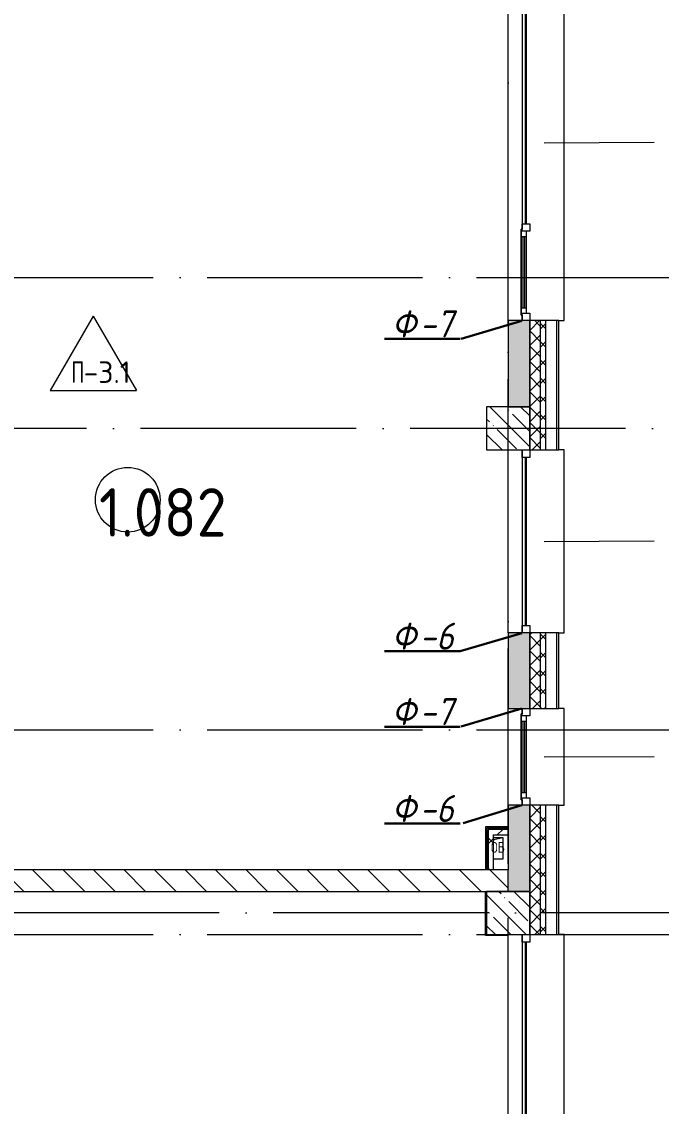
# Model space of a CAD drawing. Header units: millimetres. Extents: x -592259 to 288321, y -552984 to 293768.
# Drawn here: x 160524 to 166458, y 24830 to 34901 of the extents above; entities that cross this region are included whole.
import ezdxf

# ---------------------------------------------------------------- set-up
doc = ezdxf.new("R2010")
doc.units = ezdxf.units.MM
doc.linetypes.add('ADSK_Линия сетки', pattern=[2500, 2000, -250, 0, -250])
for name, color, linetype, lineweight in [('2)Фархверки', 40, 'Continuous', 30), ('A-AREA-____-IDEN', 250, 'Continuous', 9), ('A-DETL-GENF-OTLN', 250, 'Continuous', 5), ('A-FLOR-____-IDEN', 250, 'Continuous', 9), ('A-FLOR-____-OTLN', 250, 'Continuous', 9), ('A-GLAZ-____-IDEN', 250, 'Continuous', 9), ('A-GLAZ-____-MCUT', 250, 'Continuous', 9), ('A-GLAZ-____-OTLN', 250, 'Continuous', 5), ('A-WALL-____-MCUT', 250, 'Continuous', 13), ('A-WALL-____-PATT', 250, 'Continuous', 13), ('A-WALL-FNSH-MCUT', 250, 'Continuous', 13), ('I-WALL-____-OTLN', 250, 'Continuous', 9), ('S-COLS-____-MCUT', 250, 'Continuous', 25), ('S-COLS-____-OTLN', 250, 'Continuous', 9), ('S-GRID-____-OTLN', 250, 'Continuous', 9)]:
    doc.layers.add(name, color=color, linetype=linetype, lineweight=lineweight)
doc.styles.add('ISOCPEUR', font='isocpeur.ttf', dxfattribs={"width": 0.8, "height": 100})
doc.styles.add('ISOCPEUR_1', font='isocpeur.ttf', dxfattribs={"width": 0.9, "height": 250})
doc.styles.add('ISOCPEUR_2', font='isocpeur.ttf', dxfattribs={"height": 160})
doc.styles.add('ISOCPEUR_I', font='isocpeui.ttf', dxfattribs={"width": 0.9, "height": 12.5})
pattern_1 = [(45, (12287.91, -0.0006), (-141.42136, 141.42136), []), (135, (12287.91, -0.0006), (-141.42136, -141.42136), [])]
pattern_2 = [(135, (12287.91, -0.0006), (-142.5612, -142.5612), []), (135, (12430.48, -0.0006), (-142.5612, -142.5612), [252.016, -50.403, 3.353, -47.05])]

# ---------------------------------------------------------------- blocks, each defined once
blk = doc.blocks.new('Окно_СКБ_2Ст1 - Окно_СКБ_2Ст 3300_ОК2-V44-АР1_Маркировочный план 1 этажа С2и3')
at = {"layer": 'A-GLAZ-____-MCUT'}
for p, q in [((-1650, -195), (-1650, -125)), ((-1650, -125), (-1580, -125)), ((-1580, -195), (-1650, -195)), ((-1580, -125), (-1580, -195)), ((750, -195), (750, -125)), ((750, -125), (820, -125)), ((820, -195), (750, -195)), ((820, -195), (800, -195)), ((800, -195), (800, -205)), ((820, -125), (820, -195)), ((1580, -155), (820, -155)), ((820, -155), (820, -195)), ((870, -205), (870, -155)), ((1530, -205), (1530, -155)), ((1580, -195), (1580, -125)), ((1580, -125), (1650, -125)), ((1580, -195), (1580, -155)), ((1650, -195), (1580, -195)), ((1600, -195), (1580, -195)), ((1600, -205), (1600, -195)), ((1650, -125), (1650, -195)), ((800, -205), (1600, -205)), ((1600, -205), (800, -205))]:
    blk.add_line(p, q, dxfattribs=at)
at = {"layer": 'A-GLAZ-____-MCUT', "lineweight": 5}
for p, q in [((750, -155), (-1580, -155)), ((750, -165), (-1580, -165)), ((870, -175), (1530, -175)), ((1530, -185), (870, -185))]:
    blk.add_line(p, q, dxfattribs=at)
at = {"layer": 'A-GLAZ-____-OTLN'}
for p, q in [((-1650, -195), (800, -195)), ((1600, -195), (1650, -195))]:
    blk.add_line(p, q, dxfattribs=at)
blk = doc.blocks.new('WNW_Отлив1 - Отлив_металлический 2-28598290-АР1_Маркировочный план 1 этажа С2и3')
at = {"layer": 'A-GLAZ-____-OTLN'}
for p, q in [((1650, 320), (-1650, 320)), ((-1650, 320), (-1650, 270)), ((1650, 270), (1650, 320))]:
    blk.add_line(p, q, dxfattribs=at)
blk = doc.blocks.new('Окно_СКБ_1Ст1 - 120_Окно_СКБ_1Ст_900_ОК6Л-V45-АР1_Маркировочный план 1 этажа С2и3')
at = {"layer": 'A-GLAZ-____-MCUT'}
for p, q in [((-450, -195), (-450, -125)), ((-450, -125), (-380, -125)), ((-380, -195), (-450, -195)), ((-380, -195), (-400, -195)), ((-400, -195), (-400, -205)), ((-380, -125), (-380, -195)), ((380, -155), (-380, -155)), ((-380, -155), (-380, -195)), ((-330, -205), (-330, -155)), ((330, -205), (330, -155)), ((380, -195), (380, -125)), ((380, -125), (450, -125)), ((380, -195), (380, -155)), ((450, -195), (380, -195)), ((400, -195), (380, -195)), ((400, -205), (400, -195)), ((450, -125), (450, -195)), ((-400, -205), (400, -205)), ((400, -205), (-400, -205))]:
    blk.add_line(p, q, dxfattribs=at)
at = {"layer": 'A-GLAZ-____-MCUT', "lineweight": 5}
for p, q in [((-330, -175), (330, -175)), ((330, -185), (-330, -185))]:
    blk.add_line(p, q, dxfattribs=at)
at = {"layer": 'A-GLAZ-____-OTLN'}
for p, q in [((-450, -195), (-400, -195)), ((400, -195), (450, -195))]:
    blk.add_line(p, q, dxfattribs=at)
blk = doc.blocks.new('WNW_Отлив1 - Отлив_металлический 2-28596055-АР1_Маркировочный план 1 этажа С2и3')
at = {"layer": 'A-GLAZ-____-OTLN'}
for p, q in [((450, 320), (-450, 320)), ((-450, 320), (-450, 270)), ((450, 270), (450, 320))]:
    blk.add_line(p, q, dxfattribs=at)
blk = doc.blocks.new('Окно_СКБ_1Ст1 - 120_Окно_СКБ_1Ст_1700_ОК19Л-V46-АР1_Маркировочный план 1 этажа С2и3')
at = {"layer": 'A-GLAZ-____-MCUT'}
for p, q in [((-850, -195), (-850, -125)), ((-850, -125), (-780, -125)), ((-780, -195), (-850, -195)), ((-780, -125), (-780, -195)), ((780, -195), (780, -125)), ((780, -125), (850, -125)), ((850, -195), (780, -195)), ((850, -125), (850, -195))]:
    blk.add_line(p, q, dxfattribs=at)
at = {"layer": 'A-GLAZ-____-MCUT', "lineweight": 5}
for p, q in [((780, -155), (-780, -155)), ((780, -165), (-780, -165))]:
    blk.add_line(p, q, dxfattribs=at)
at = {"layer": 'A-GLAZ-____-OTLN'}
blk.add_line((-850, -195), (850, -195), dxfattribs=at)
blk = doc.blocks.new('WNW_Отлив1 - Отлив_металлический 2-28595994-АР1_Маркировочный план 1 этажа С2и3')
at = {"layer": 'A-GLAZ-____-OTLN'}
for p, q in [((850, 320), (-850, 320)), ((-850, 320), (-850, 270)), ((850, 270), (850, 320))]:
    blk.add_line(p, q, dxfattribs=at)
blk = doc.blocks.new('Окно_СКБ_2Ст1 - Окно_СКБ_2Ст 3300_ОК2-29018964-АР1_Маркировочный план 1 этажа С2и3')
at = {"layer": 'A-GLAZ-____-MCUT'}
for p, q in [((-1650, -195), (-1650, -125)), ((-1650, -125), (-1580, -125)), ((-1580, -195), (-1650, -195)), ((-1580, -125), (-1580, -195)), ((750, -195), (750, -125)), ((750, -125), (820, -125)), ((820, -195), (750, -195)), ((820, -195), (800, -195)), ((800, -195), (800, -205)), ((820, -125), (820, -195)), ((1580, -155), (820, -155)), ((820, -155), (820, -195)), ((870, -205), (870, -155)), ((1530, -205), (1530, -155)), ((1580, -195), (1580, -125)), ((1580, -125), (1650, -125)), ((1580, -195), (1580, -155)), ((1650, -195), (1580, -195)), ((1600, -195), (1580, -195)), ((1600, -205), (1600, -195)), ((1650, -125), (1650, -195)), ((800, -205), (1600, -205)), ((1600, -205), (800, -205))]:
    blk.add_line(p, q, dxfattribs=at)
at = {"layer": 'A-GLAZ-____-MCUT', "lineweight": 5}
for p, q in [((750, -155), (-1580, -155)), ((750, -165), (-1580, -165)), ((870, -175), (1530, -175)), ((1530, -185), (870, -185))]:
    blk.add_line(p, q, dxfattribs=at)
at = {"layer": 'A-GLAZ-____-OTLN'}
for p, q in [((-1650, -195), (800, -195)), ((1600, -195), (1650, -195))]:
    blk.add_line(p, q, dxfattribs=at)
blk = doc.blocks.new('_Wn_-As_OpeningMEP_floor__Rectangular - _Wn_-As_OpeningMEP_floor__Rectangular-V75-АР1_Маркировочный план 1 этажа С2и3')
at = {"layer": 'A-DETL-GENF-OTLN', "lineweight": 5}
for p, q in [((-35, 105), (-32, 132)), ((-32, 132), (50, 150))]:
    blk.add_line(p, q, dxfattribs=at)
blk = doc.blocks.new('AAR_СКБ_Марка_Помещения_мал - Номер-28977439-АР1_Маркировочный план 1 этажа С2и3')
at = {"layer": 'A-AREA-____-IDEN'}
blk.add_circle((-0.03, 0), 3, dxfattribs=at)
blk = doc.blocks.new('AAR_СКБ_Марка_Перекрытия - Марка пола-17325028-АР1_Маркировочный план 1 этажа С2и3')
at = {"layer": 'A-FLOR-____-IDEN'}
for p, q in [((0, 6.93), (-4, 0)), ((0, 6.93), (4, 0)), ((-4, 0), (4, 0))]:
    blk.add_line(p, q, dxfattribs=at)

msp = doc.modelspace()

# ---------------------------------------------------------------- hatches: boundary and pattern name
at = {"layer": 'A-WALL-____-PATT', "lineweight": 15, "true_color": 0x000000}
h = msp.add_hatch(dxfattribs=at)
h.set_pattern_fill('FP_53', color=18, style=0, pattern_type=2)
h.set_pattern_definition([(135, (12287.91, -0.0006), (-84.85281, -84.85281), []), (225, (12287.91, -0.0006), (84.85281, -84.85281), [])])
h.paths.add_polyline_path([(165337.9138, -275), (165387.9138, -274.6831), (165386.9138, 624.9994), (165337.9138, 624.9994), (165337.9138, -235.4489)])
h.paths.add_polyline_path([(165386.9138, 2324.9994), (165387.9138, 2324.9994), (165386.9138, 3024.9994), (165337.9138, 3024.9994), (165337.9138, 2324.9994)])
h.paths.add_polyline_path([(165387.9138, 3924.9994), (165386.9138, 5124.9994), (165337.9138, 5124.9994), (165337.9138, 3924.9994), (165386.9138, 3924.9994)])
h.paths.add_polyline_path([(165337.9138, 8424.9994), (165387.9138, 8424.9994), (165386.9138, 9624.9994), (165337.9138, 9624.9994), (165337.9138, 8799.0577)])
h.paths.add_polyline_path([(165365.6416, 11324.9994), (165387.9138, 11324.9994), (165386.9138, 12024.9994), (165337.9138, 12024.9994), (165337.9138, 11324.9994), (165362.8229, 11324.9994)])
h.paths.add_polyline_path([(165387.9138, 12924.9994), (165386.9138, 13225.3683), (165337.9138, 13225.3683), (165337.9138, 12925), (165386.9138, 12924.9994)])
h.paths.add_polyline_path([(165362.8985, 13525.3683), (165387.9138, 13525.3683), (165387.9138, 14124.9994), (165337.9138, 14124.9994), (165337.9138, 13525.3683)])
h.paths.add_polyline_path([(165374.1295, 17424.9994), (165387.9138, 17424.9994), (165387.9138, 18624.9994), (165337.9138, 18624.9994), (165337.9138, 17425), (165374.0437, 17425)])
h.paths.add_polyline_path([(165337.9138, 20324.9994), (165387.9138, 20324.9994), (165387.9138, 21024.9994), (165337.9138, 21024.9994)])
h.paths.add_polyline_path([(165387.9138, 21924.9994), (165387.9138, 23124.9994), (165337.9138, 23124.9994), (165337.9138, 21925), (165359.3769, 21924.9994)])
h.paths.add_polyline_path([(165344.6243, 26424.9994), (165387.9138, 26424.9994), (165387.9138, 27624.9994), (165337.9138, 27624.9994), (165337.9138, 26425), (165344.3405, 26425)])
h.paths.add_polyline_path([(165387.9138, 28524.9994), (165387.9138, 29224.9994), (165337.9138, 29224.9994), (165337.9138, 28524.9994)])
h.paths.add_polyline_path([(165387.9138, 30924.9994), (165387.9138, 32124.9994), (165337.9138, 32124.9994), (165337.9138, 30924.9994)])
h.paths.add_polyline_path([(165387.9138, 35424.9994), (165387.9138, 36624.9994), (165337.9138, 36624.9994), (165337.9138, 35424.9994)])
h.paths.add_polyline_path([(165387.9138, 39924.9994), (165387.9138, 41125), (165337.9138, 41125), (165337.9138, 39924.9994)])
h.paths.add_polyline_path([(165387.9138, 42025), (165387.9138, 42725), (165337.9138, 42725), (165337.9138, 42025)])
h.paths.add_polyline_path([(165387.9138, 44425), (165387.9138, 45625), (165337.9138, 45625), (165337.9138, 44425)])
h.paths.add_polyline_path([(165387.9138, 47325), (165387.9138, 48024.9994), (165337.9138, 48024.9994), (165337.9138, 47325)])
h.paths.add_polyline_path([(165387.9138, 48924.9994), (165387.9138, 50124.9994), (165337.9138, 50124.9994), (165337.9138, 48924.9994)])
h.paths.add_polyline_path([(165337.9138, 53424.9994), (165387.9138, 53424.9994), (165387.9138, 54624.9994), (165337.9138, 54624.9994), (165337.9138, 53727.4152)])
h.paths.add_polyline_path([(165387.9138, 57924.9994), (165386.9138, 59075), (165337.9138, 59075), (165337.9138, 57924.9994)])
h = msp.add_hatch(dxfattribs=at)
h.set_pattern_fill('FP_52', color=18, style=0, pattern_type=2)
h.set_pattern_definition([(45, (12287.91, -0.0006), (-70.71068, 70.71068), []), (135, (12287.91, -0.0006), (-70.71068, -70.71068), [])])
h.paths.add_polyline_path([(165237.9138, -175), (165337.9138, -175), (165337.9138, 624.9994), (165237.9138, 624.9994), (165237.9138, -85.6642)])
h.paths.add_polyline_path([(165264.2854, 2324.9994), (165337.9138, 2324.9994), (165337.9138, 3024.9994), (165237.9138, 3024.9994), (165237.9138, 2324.9994)])
h.paths.add_polyline_path([(165282.8081, 3924.9994), (165337.9138, 3924.9994), (165337.9138, 5124.9994), (165237.9138, 5124.9994), (165237.9138, 3924.9994), (165281.8032, 3925)])
h.paths.add_polyline_path([(165237.9138, 8424.9994), (165337.9138, 8424.9994), (165337.9138, 9624.9994), (165237.9138, 9624.9994), (165237.9138, 8799.0577)])
h.paths.add_polyline_path([(165237.9138, 11324.9994), (165337.9138, 11324.9994), (165337.9138, 12024.9994), (165237.9138, 12024.9019), (165237.9138, 11729.168)])
h.paths.add_polyline_path([(165237.9138, 12924.9994), (165337.9137, 12925), (165337.9138, 13225.3683), (165237.9138, 13225.3683)])
h.paths.add_polyline_path([(165237.9138, 13525.3683), (165337.9138, 13525.3683), (165337.9138, 14124.9994), (165237.9138, 14124.6388), (165237.9138, 13682.5749)])
h.paths.add_polyline_path([(165337.9137, 17425), (165337.9138, 18624.9994), (165237.9138, 18624.9994), (165237.9138, 17425)])
h.paths.add_polyline_path([(165237.9138, 20324.9994), (165337.9138, 20324.9994), (165337.9138, 21024.9994), (165237.9138, 21024.9994)])
h.paths.add_polyline_path([(165237.9138, 21925), (165337.9137, 21925), (165337.9138, 23124.9994), (165237.9138, 23124.9994), (165237.9138, 22324.9342)])
h.paths.add_polyline_path([(165337.9137, 26425), (165337.9138, 27624.9994), (165237.9138, 27624.9994), (165237.9138, 26425)])
h.paths.add_polyline_path([(165337.9138, 28524.9994), (165337.9138, 29224.9994), (165237.9138, 29224.8142), (165237.9138, 28524.9994), (165337.7397, 28524.9994)])
h.paths.add_polyline_path([(165337.9138, 30924.9994), (165337.9138, 32124.9994), (165237.9138, 32124.9994), (165237.9138, 30924.9994), (165329.8717, 30924.9994)])
h.paths.add_polyline_path([(165314.6372, 35424.9994), (165337.9138, 35424.9994), (165337.9138, 36624.9994), (165237.9138, 36624.9994), (165237.9138, 35424.9994)])
h.paths.add_polyline_path([(165299.7856, 39924.9994), (165337.9138, 39924.9994), (165337.9138, 41125), (165237.9138, 41124.9989), (165237.9138, 39924.9994)])
h.paths.add_polyline_path([(165293.482, 42025), (165337.9138, 42025), (165337.9138, 42725), (165237.9138, 42725), (165237.9138, 42025), (165292.8549, 42025)])
h.paths.add_polyline_path([(165284.934, 44425), (165337.9138, 44425), (165337.9138, 45625), (165237.9138, 45625), (165237.9138, 44425)])
h.paths.add_polyline_path([(165237.9138, 47325), (165337.9138, 47325), (165337.9138, 48024.9994), (165237.9138, 48024.9994), (165237.9138, 47725)])
h.paths.add_polyline_path([(165237.9138, 48924.9994), (165337.9138, 48924.9994), (165337.9138, 50124.9994), (165237.9138, 50124.9994), (165237.9138, 49820.6015)])
h.paths.add_polyline_path([(165237.9138, 53424.9994), (165337.9138, 53424.9994), (165337.9138, 54624.9994), (165237.9138, 54624.9994), (165237.9138, 53727.4152)])
h.paths.add_polyline_path([(165237.9138, 57924.9994), (165337.9138, 57924.9994), (165337.9138, 58975), (165237.9138, 58975), (165237.9138, 58575)])
h = msp.add_hatch(dxfattribs=at)
h.set_pattern_fill('FP_3', color=18, style=0, pattern_type=2)
h.set_pattern_definition([(50, (12287.9, -0.0006), (364.36793, -31.8783), [38.1, -419.1]), (355, (12287.9, -0.0006), (-70.48585, 382.1133), [30.48, -335.28]), (100.451, (12318.28, -2.66), (293.885, 350.2334), [32.38, -356.18]), (46.184, (12287.9, 101.6), (542.1585, -84.0858), [57.15, -628.65]), (96.636, (12333.1, 94.6), (474.8049, 494.8554), [48.57, -534.27]), (351.184, (12287.9, 101.6), (474.8102, 494.85), [45.72, -502.92]), (21, (12338.7, 76.2), (303.22847, -204.53046), [38.1, -419.1]), (326, (12338.7, 76.2), (123.6039, 368.37604), [30.48, -335.28]), (71.451, (12364, 59.16), (426.8341, 163.8427), [32.38, -356.18]), (37.5, (12287.91, -0.0006), (6.17665, 169.11015), [16.764, -314.452, 16.764, -323.596, -336.55]), (37.5, (12287.91, -0.0006), (6.17665, 169.11015), [-671.576, 16.764, -319.786]), (7.5, (12287.91, -0.0006), (133.63888, 200.3615), [16.764, -177.292, 16.764, -306.832, -128.27]), (7.5, (12287.91, -0.0006), (133.63888, 200.3615), [-517.652, 16.764, -111.506]), (327.5, (12174.63, -0.0006), (271.18182, -11.45836), [16.764, -110.236, 16.764, -379.476, -525.78]), (327.5, (12174.63, -0.0006), (271.18182, -11.45836), [-523.24, 16.764, -509.016]), (317.5, (12123.83, -0.0006), (296.2585, 50.85285), [16.764, -148.336, 16.764, -246.38, -373.38]), (317.5, (12123.83, -0.0006), (296.2585, 50.85285), [-428.244, 16.764, -356.616])])
h.paths.add_polyline_path([(165037.8919, -175), (165236.9138, -174.511), (165037.8919, -75), (165037.8919, -171.0626)])
h.paths.add_polyline_path([(165037.8919, 125), (165237.8919, 225), (165236.9138, 624.9994), (165037.8919, 624.9994), (165037.8919, 225)])
h.paths.add_polyline_path([(165236.9138, 2324.9994), (165237.8919, 2324.9994), (165236.9138, 3024.9994), (165037.8925, 3024.9974), (165037.9789, 2324.9994), (165216.2645, 2324.9994)])
h.paths.add_polyline_path([(165037.9138, 4325), (165237.8919, 4325), (165236.9138, 5124.9994), (165037.8919, 5124.9994), (165037.8925, 4325)])
h.paths.add_polyline_path([(165141.3906, 8825), (165237.8919, 8825), (165236.9138, 9624.9994), (165037.8919, 9624.9994), (165037.8919, 8825), (165139.5446, 8825)])
h.paths.add_polyline_path([(165114.5786, 11324.9994), (165237.8919, 11324.9994), (165236.9138, 12024.9994), (165037.8919, 12024.9994), (165037.9148, 11324.9994), (165112.2198, 11324.9994)])
h.paths.add_polyline_path([(165093.129, 13325), (165236.9138, 13325), (165236.9138, 14124.9994), (165037.8919, 14124.9994), (165037.8919, 13325), (165090.36, 13325)])
h.paths.add_polyline_path([(165044.8674, 17825), (165237.8919, 17825), (165236.9138, 18624.9994), (165037.8919, 18624.9994), (165037.8919, 17825), (165041.1754, 17825)])
h.paths.add_polyline_path([(165037.9138, 20324.9994), (165237.8919, 20324.9994), (165236.9138, 21024.9994), (165037.8919, 21024.9994), (165037.8919, 20324.9994)])
h.paths.add_polyline_path([(165037.9138, 22325), (165237.8919, 22325), (165236.9138, 23124.9994), (165037.8919, 23124.9994), (165037.8919, 22325)])
h.paths.add_polyline_path([(165237.8919, 26825), (165236.9138, 27624.9994), (165037.8919, 27624.9994), (165037.8919, 26825), (165236.9138, 26825)])
h.paths.add_polyline_path([(165068.9434, 28524.9994), (165237.8919, 28524.9994), (165236.9138, 29224.9994), (165037.8919, 29224.9994), (165037.9138, 28524.9994)])
h.paths.add_polyline_path([(165037.9138, 31325), (165237.8919, 31325), (165236.9138, 32124.9994), (165037.8919, 32124.9994), (165037.8919, 31325)])
h.paths.add_polyline_path([(165237.8919, 35424.9994), (165236.9138, 35825), (165037.8919, 35825), (165037.9138, 35424.9994), (165236.9138, 35424.9994)])
h.paths.add_polyline_path([(165037.9138, 36225), (165237.8919, 36225), (165236.9138, 36624.9994), (165037.8919, 36624.9994), (165037.8919, 36225)])
h.paths.add_polyline_path([(165037.9138, 39924.9994), (165237.8919, 39924.9994), (165236.9138, 40725), (165037.8919, 40725), (165037.8919, 39924.9994)])
h.paths.add_polyline_path([(165037.9138, 42025), (165237.8919, 42025), (165236.9138, 42725), (165037.8919, 42725), (165037.8919, 42025)])
h.paths.add_polyline_path([(165039.9348, 44425), (165237.8919, 44425), (165236.9138, 45625), (165037.8919, 45625), (165037.9138, 44425)])
h.paths.add_polyline_path([(165084.8373, 47725), (165237.8919, 47725), (165236.9138, 48024.9994), (165037.8919, 48024.9994), (165037.9138, 47725)])
h.paths.add_polyline_path([(165236.9138, 48924.9994), (165237.8919, 48924.9994), (165236.9138, 50124.9994), (165037.8919, 50124.9994), (165037.9138, 48924.9994), (165234.5953, 48924.9994)])
h.paths.add_polyline_path([(165100.5645, 53825), (165237.8919, 53825), (165236.9138, 54624.9994), (165037.8919, 54624.9994), (165037.9138, 53825), (165045.6407, 53825)])
h.paths.add_polyline_path([(165198.7125, 57924.9994), (165237.8919, 57924.9994), (165236.9138, 58575), (165037.8919, 58575), (165037.9138, 57924.9994), (165167.9138, 57924.9994)])
h = msp.add_hatch(dxfattribs=at)
h.set_pattern_fill('FP_83', color=18, style=0, pattern_type=2)
h.set_pattern_definition(pattern_1)
h.paths.add_polyline_path([(164987.8931, 27349.6884), (165037.8919, 27349.6884), (165037.8706, 27399.6884), (164852.9138, 27399.6884), (164852.9138, 27349.6884), (164987.5954, 27349.6884)])
h = msp.add_hatch(dxfattribs=at)
h.set_pattern_fill('FP_83', color=18, style=0, pattern_type=2)
h.set_pattern_definition(pattern_1)
h.paths.add_polyline_path([(164902.9138, 27025.004), (164902.9138, 27349.6884), (164852.9138, 27349.6884), (164852.9138, 27025.004), (164889.0872, 27025.004)])
h = msp.add_hatch(dxfattribs=at)
h.set_pattern_fill('FP_2', color=18, style=0, pattern_type=2)
h.set_pattern_definition([(135, (12287.91, -0.0006), (-141.42136, -141.42136), [])])
h.paths.add_polyline_path([(157538.0791, 26825.004), (165037.8919, 26825.004), (165037.8706, 27025.0034), (157537.7267, 27025.004), (157537.9108, 26825.004)])
at = {"layer": 'S-COLS-____-OTLN', "lineweight": 5, "true_color": 0x000000}
h = msp.add_hatch(dxfattribs=at)
h.set_pattern_fill('FP_1', color=18, style=0, pattern_type=2)
h.set_pattern_definition(pattern_2)
h.paths.add_polyline_path([(164887.8931, 30925), (165237.8919, 30925), (165236.9138, 31325), (164837.8919, 31325), (164837.9138, 30925)])
h = msp.add_hatch(dxfattribs=at)
h.set_pattern_fill('FP_1', color=18, style=0, pattern_type=2)
h.set_pattern_definition(pattern_2)
h.paths.add_polyline_path([(164979.5517, 26425), (165237.8919, 26425), (165236.9138, 26825), (164837.8919, 26825), (164837.8919, 26425), (164937.8706, 26425)])

# ---------------------------------------------------------------- linework, layer by layer
at = {"layer": '2)Фархверки'}
for p, q in [((165165.2337, 32124.637), (164600.217, 31957.6301)), ((164591.0767, 31954.9863), (163891.0767, 31954.9863)), ((165165.2337, 29224.637), (164593.5821, 29057.6301)), ((164591.0767, 29054.9863), (163891.0767, 29054.9863)), ((165165.2337, 28524.637), (164600.217, 28357.6301)), ((164591.0767, 28354.9863), (163891.0767, 28354.9863)), ((165165.2337, 27624.637), (164620.0107, 27458.1301)), ((164591.0767, 27454.9863), (163891.0767, 27454.9863))]:
    msp.add_line(p, q, dxfattribs=at)
at = {"layer": 'A-FLOR-____-OTLN', "color": 18, "lineweight": 5, "true_color": 0x000000}
for p, q in [((164902.9138, 27325.3553), (164987.8931, 27325.3553)), ((164987.8931, 27325.3553), (164987.8931, 27125.3553)), ((164987.8931, 27125.3553), (164902.9138, 27125.3553)), ((164827.8919, 26415), (164827.8919, 26825.004)), ((165037.8919, 26415), (164827.8919, 26415))]:
    msp.add_line(p, q, dxfattribs=at)
at = {"layer": 'A-GLAZ-____-IDEN', "color": 18, "lineweight": 15, "true_color": 0x000000}
for p, q in [((165372.9138, 33774.9994), (166391.8278, 33781.9821)), ((165372.9138, 30074.9994), (166391.8278, 30079.5046)), ((165372.9138, 28074.9994), (166391.8278, 28079.5012))]:
    msp.add_line(p, q, dxfattribs=at)
at = {"layer": 'A-WALL-____-MCUT', "color": 18, "lineweight": 15, "true_color": 0x000000}
for p, q in [((165037.8919, 32124.9994), (165037.8919, 31325)), ((165237.8919, 32124.9994), (165037.8919, 32124.9994)), ((165237.8919, 31325), (165237.8919, 32124.9994)), ((165337.9138, 32124.9994), (165237.9138, 32124.9994)), ((165237.9138, 32124.9994), (165237.9138, 31325)), ((165387.9138, 32124.9994), (165337.9138, 32124.9994)), ((165337.9138, 30924.9994), (165337.9138, 32124.9994)), ((165487.9138, 32124.9994), (165387.9138, 32124.9994)), ((165387.9138, 30924.9994), (165387.9138, 32124.9994)), ((165487.9138, 30924.9994), (165487.9138, 32124.9994)), ((165037.8919, 31325), (165237.8919, 31325)), ((165237.9138, 31325), (165237.9138, 30924.9994)), ((165237.9138, 30924.9994), (165337.9138, 30924.9994)), ((165337.9138, 30924.9994), (165387.9138, 30924.9994)), ((165387.9138, 30924.9994), (165487.9138, 30924.9994)), ((165037.8919, 29224.9994), (165037.8919, 28524.9994)), ((165237.8919, 29224.9994), (165037.8919, 29224.9994)), ((165237.8919, 28524.9994), (165237.8919, 29224.9994)), ((165337.9138, 29224.9994), (165237.9138, 29224.9994)), ((165237.9138, 29224.9994), (165237.9138, 28524.9994)), ((165387.9138, 29224.9994), (165337.9138, 29224.9994)), ((165337.9138, 28524.9994), (165337.9138, 29224.9994)), ((165487.9138, 29224.9994), (165387.9138, 29224.9994)), ((165387.9138, 28524.9994), (165387.9138, 29224.9994)), ((165487.9138, 28524.9994), (165487.9138, 29224.9994)), ((165037.8919, 28524.9994), (165237.8919, 28524.9994)), ((165237.9138, 28524.9994), (165337.9138, 28524.9994)), ((165337.9138, 28524.9994), (165387.9138, 28524.9994)), ((165387.9138, 28524.9994), (165487.9138, 28524.9994)), ((165037.8919, 27624.9994), (165037.8919, 27025.004)), ((165237.8919, 27624.9994), (165037.8919, 27624.9994)), ((165237.8919, 26825), (165237.8919, 27624.9994)), ((165337.9138, 27624.9994), (165237.9138, 27624.9994)), ((165237.9138, 27624.9994), (165237.9138, 26825)), ((165387.9138, 27624.9994), (165337.9138, 27624.9994)), ((165337.9138, 26424.9994), (165337.9138, 27624.9994)), ((165487.9138, 27624.9994), (165387.9138, 27624.9994)), ((165387.9138, 26424.9994), (165387.9138, 27624.9994)), ((165487.9138, 26424.9994), (165487.9138, 27624.9994)), ((164840.4138, 27412.1884), (164840.4138, 27025.004)), ((165037.8919, 27412.1884), (164840.4138, 27412.1884)), ((164852.9138, 27399.6884), (164852.9138, 27025.004)), ((165037.8919, 27399.6884), (164852.9138, 27399.6884)), ((164902.9138, 27025.004), (164902.9138, 27349.6884)), ((164902.9138, 27349.6884), (165037.8919, 27349.6884)), ((165037.8919, 27025.004), (157537.7267, 27025.004)), ((165037.8919, 26825.004), (165037.8919, 27025.004)), ((157867.8919, 26825.004), (165037.8919, 26825.004)), ((165037.8919, 26825), (165237.8919, 26825)), ((165237.9138, 26825), (165237.9138, 26424.9994)), ((165237.9138, 26424.9994), (165337.9138, 26424.9994)), ((165337.9138, 26424.9994), (165387.9138, 26424.9994)), ((165387.9138, 26424.9994), (165487.9138, 26424.9994))]:
    msp.add_line(p, q, dxfattribs=at)
at = {"layer": 'A-WALL-FNSH-MCUT', "lineweight": 15}
for p, q in [((165507.9138, 32124.9994), (165487.9138, 32124.9994)), ((165507.9138, 30924.9994), (165507.9138, 32124.9994)), ((165487.9138, 30924.9994), (165507.9138, 30924.9994)), ((165507.9138, 29224.9994), (165487.9138, 29224.9994)), ((165507.9138, 28524.9994), (165507.9138, 29224.9994)), ((165487.9138, 28524.9994), (165507.9138, 28524.9994)), ((165507.9138, 27624.9994), (165487.9138, 27624.9994)), ((165507.9138, 26424.9994), (165507.9138, 27624.9994)), ((164827.9138, 27424.6884), (164827.9138, 27025.004)), ((165037.8919, 27424.6884), (164827.9138, 27424.6884)), ((165487.9138, 26424.9994), (165507.9138, 26424.9994))]:
    msp.add_line(p, q, dxfattribs=at)
at = {"layer": 'I-WALL-____-OTLN', "color": 18, "lineweight": 15, "true_color": 0x000000}
for p, q in [((165037.8919, 32124.9994), (165037.8919, 35424.9994)), ((165037.8919, 29224.9994), (165037.8919, 30924.9994)), ((165037.8919, 27624.9994), (165037.8919, 28524.9994)), ((165037.8919, 23124.9994), (165037.8919, 26424.9994))]:
    msp.add_line(p, q, dxfattribs=at)
at = {"layer": 'S-COLS-____-MCUT', "color": 18, "lineweight": 5, "true_color": 0x000000}
for p, q in [((165037.8919, 31325), (164837.8919, 31325)), ((164837.8919, 31325), (164837.8919, 30925)), ((165237.8919, 30925), (165237.8919, 31325)), ((164837.8919, 30925), (165237.8919, 30925)), ((165037.8919, 26825), (164837.8919, 26825)), ((164837.8919, 26825), (164837.8919, 26425)), ((165237.8919, 26425), (165237.8919, 26825)), ((164837.8919, 26425), (165237.8919, 26425))]:
    msp.add_line(p, q, dxfattribs=at)
at = {"layer": 'S-COLS-____-OTLN', "color": 18, "lineweight": 5, "true_color": 0x000000}
for p, q in [((165237.8919, 31325), (165037.8919, 31325)), ((165237.8919, 26825), (165037.8919, 26825))]:
    msp.add_line(p, q, dxfattribs=at)
at = {"layer": 'S-GRID-____-OTLN', "color": 18, "linetype": 'ADSK_Линия сетки', "true_color": 0x000000}
for p, q in [((165037.9138, -2919.5356), (165037.9138, 61063.6538)), ((77240.3519, 32525), (168626.8279, 32525)), ((168626.8279, 31125), (111607.9138, 31125)), ((77240.3519, 28325), (168626.8279, 28325)), ((167356.8279, 26625), (111607.9138, 26625)), ((77240.3519, 26425), (168626.8279, 26425))]:
    msp.add_line(p, q, dxfattribs=at)

# ---------------------------------------------------------------- block references
at = {"layer": 'A-AREA-____-IDEN', "color": 18, "true_color": 0x000000, "xscale": 99.99999999999993, "yscale": 99.99999999999993, "zscale": 99.99999999999993}
msp.add_blockref('AAR_СКБ_Марка_Помещения_мал - Номер-28977439-АР1_Маркировочный план 1 этажа С2и3', (161511.3048, 30462.2958), dxfattribs=at)
at = {"layer": 'A-FLOR-____-IDEN', "color": 18, "true_color": 0x000000, "xscale": 99.99999999999993, "yscale": 99.99999999999993, "zscale": 99.99999999999993}
msp.add_blockref('AAR_СКБ_Марка_Перекрытия - Марка пола-17325028-АР1_Маркировочный план 1 этажа С2и3', (161187.9029, 31475.0774), dxfattribs=at)
at = {"layer": 'A-GLAZ-____-OTLN', "color": 18, "true_color": 0x000000, "rotation": 269.9999999999999}
for name, p in [('Окно_СКБ_2Ст1 - Окно_СКБ_2Ст 3300_ОК2-29018964-АР1_Маркировочный план 1 этажа С2и3', (165362.9138, 33774.9994)), ('WNW_Отлив1 - Отлив_металлический 2-28598290-АР1_Маркировочный план 1 этажа С2и3', (165237.9138, 33774.9994)), ('Окно_СКБ_1Ст1 - 120_Окно_СКБ_1Ст_1700_ОК19Л-V46-АР1_Маркировочный план 1 этажа С2и3', (165362.9138, 30074.9994)), ('WNW_Отлив1 - Отлив_металлический 2-28595994-АР1_Маркировочный план 1 этажа С2и3', (165237.9138, 30074.9994)), ('Окно_СКБ_1Ст1 - 120_Окно_СКБ_1Ст_900_ОК6Л-V45-АР1_Маркировочный план 1 этажа С2и3', (165362.9138, 28074.9994)), ('Окно_СКБ_2Ст1 - Окно_СКБ_2Ст 3300_ОК2-V44-АР1_Маркировочный план 1 этажа С2и3', (165362.9138, 24774.9994)), ('WNW_Отлив1 - Отлив_металлический 2-28598290-АР1_Маркировочный план 1 этажа С2и3', (165237.9138, 24774.9994))]:
    msp.add_blockref(name, p, dxfattribs=at)
at = {"layer": 'A-GLAZ-____-OTLN', "color": 18, "lineweight": 15, "true_color": 0x000000, "rotation": 269.9999999999999}
msp.add_blockref('WNW_Отлив1 - Отлив_металлический 2-28596055-АР1_Маркировочный план 1 этажа С2и3', (165237.9138, 28074.9994), dxfattribs=at)
at = {"layer": 'A-GLAZ-____-OTLN', "color": 18, "true_color": 0x000000}
msp.add_blockref('_Wn_-As_OpeningMEP_floor__Rectangular - _Wn_-As_OpeningMEP_floor__Rectangular-V75-АР1_Маркировочный план 1 этажа С2и3', (164937.8931, 27175.3553), dxfattribs=at)

# ---------------------------------------------------------------- texts
at = {"layer": '2)Фархверки', "attachment_point": 1}
for s, insert, char_height, width, style in [('\\fISOCPEUR|b0|i1|c204|p34|;Ф', (163957.9749, 32220.1217), 250, 312.658125, 'ISOCPEUR_I'), ('-7', (164215.9437, 32220.1217), 250, 448.945, 'ISOCPEUR_I'), ('\\fISOCPEUR|b0|i1|c204|p34|;Ф', (163957.9749, 29320.1217), 250, 312.658125, 'ISOCPEUR_I'), ('-6', (164215.9437, 29320.1217), 250, 448.945, 'ISOCPEUR_I'), ('\\fISOCPEUR|b0|i1|c204|p34|;Ф', (163957.9749, 28620.1217), 250, 312.658125, 'ISOCPEUR_I'), ('-7', (164215.9437, 28620.1217), 250, 448.945, 'ISOCPEUR_I'), ('\\fISOCPEUR|b0|i1|c204|p34|;Ф', (163957.9749, 27720.1217), 250, 312.658125, 'ISOCPEUR_I'), ('-6', (164215.9437, 27720.1217), 250, 448.945, 'ISOCPEUR_I'), ('ОВ', (164877.9141, 27284.3107), 100, 160.3375, 'ISOCPEUR')]:
    msp.add_mtext(s, dxfattribs=dict(at, insert=insert, char_height=char_height, width=width, style=style))
at = {"layer": 'A-AREA-____-IDEN', "color": 18, "true_color": 0x000000, "insert": (161241.8044, 30569.7813), "char_height": 450, "width": 609.2825, "attachment_point": 1, "style": 'ISOCPEUR_1'}
msp.add_mtext('1.082', dxfattribs=at)
at = {"layer": 'A-FLOR-____-IDEN', "color": 18, "true_color": 0x000000, "char_height": 200, "attachment_point": 1, "style": 'ISOCPEUR_2'}
for s, insert, width in [('\\fISOCPEUR|b0|i0|c204|p34|;\\W.7;П', (160982.668, 31746.4632), 140.295312), ('-3.1', (161098.4232, 31746.4632), 381.60325)]:
    msp.add_mtext(s, dxfattribs=dict(at, insert=insert, width=width))

doc.saveas('drawing.dxf')
